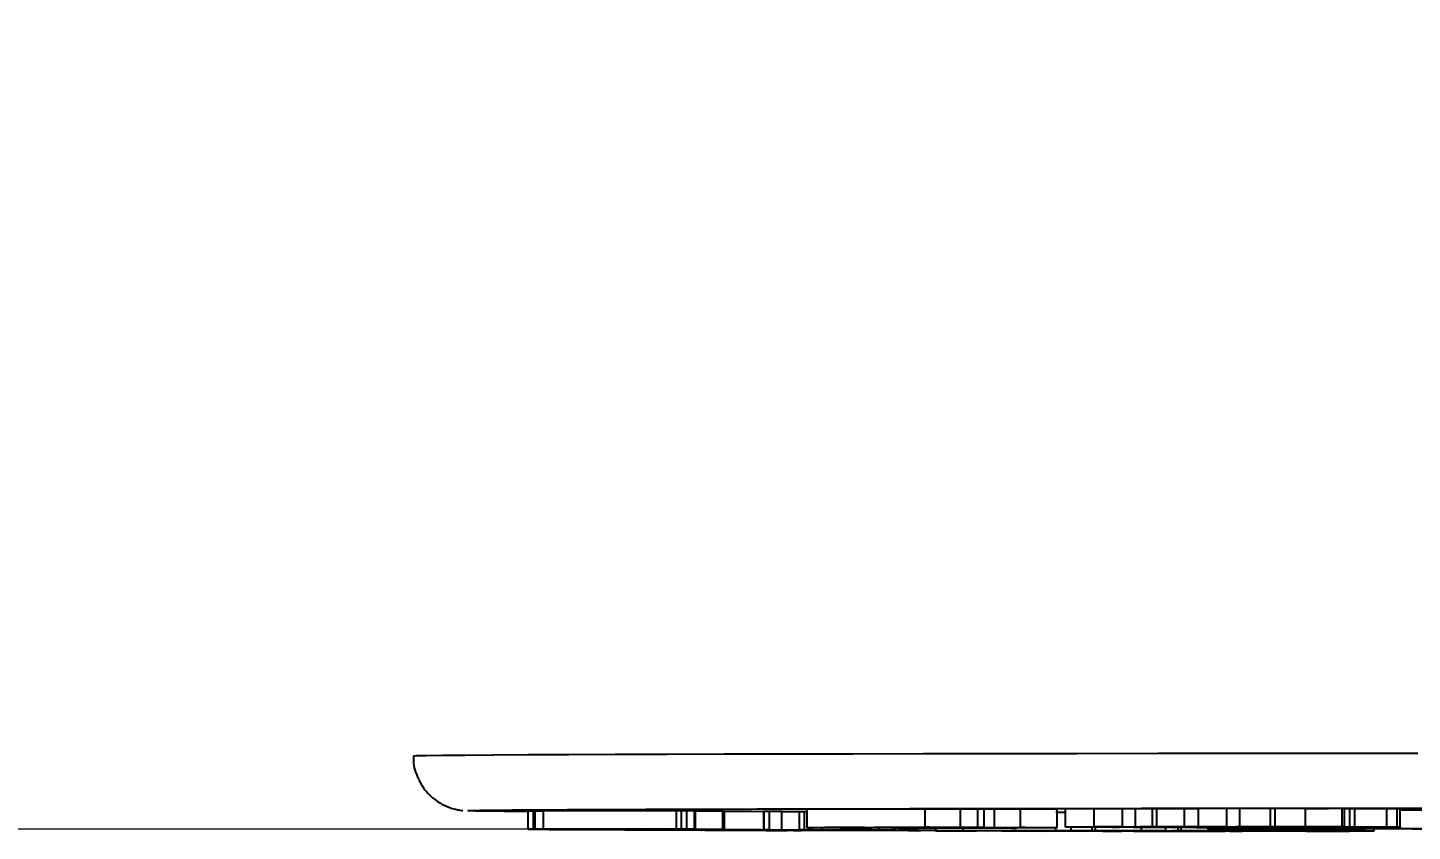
# Model space of a CAD drawing. Header units: millimetres. Extents: x 2016 to 4452, y 736 to 2459.
# Drawn here: x 2903.3 to 2979.4, y 885.6 to 929.8 of the extents above; entities that cross this region are included whole.
import ezdxf

# ---------------------------------------------------------------- set-up
doc = ezdxf.new("R2010")
doc.units = ezdxf.units.MM
doc.layers.add('AM_5', color=3, linetype='Continuous', lineweight=25)
doc.styles.add('SLDTEXTSTYLE1', font='txt.shx', dxfattribs={"width": 0.7, "bigfont": 'gbcbig.shx'})
doc.dimstyles.new('SLDDIMSTYLE12$0', dxfattribs={"dimtxt": 12, "dimasz": 10, "dimexe": 0, "dimexo": 0.0625, "dimgap": 0.875, "dimtad": 1, "dimdec": 1, "dimlfac": 1.8, "dimrnd": 1e-09, "dimzin": 12, "dimdsep": 46, "dimtxsty": 'SLDTEXTSTYLE1', "dimcen": 0.09, "dimdle": 8.16, "dimclrd": 3, "dimclre": 3, "dimadec": 0, "dimazin": 3, "dimtfac": 1, "dimtdec": 1, "dimtofl": 0, "dimtmove": 0, "dimatfit": 3, "dimfxl": 0, "dimfrac": 2, "dimtolj": 1, "dimlwd": 5, "dimlwe": 5, "dimarcsym": 0})

# ---------------------------------------------------------------- blocks, each defined once
blk = doc.blocks.new('*D86')
at = {"layer": 'AM_5', "color": 3, "lineweight": 5, "transparency": 16777216}
blk.add_line((2949.003, 930.863), (2807.956, 930.863), dxfattribs=at)
at = {"layer": 'AM_5', "color": 3, "linetype": 'Continuous', "lineweight": 5, "transparency": 16777216}
for p, q in [((2807.956, 920.863), (2807.956, 895.707)), ((2931.745, 885.707), (2807.956, 885.707))]:
    blk.add_line(p, q, dxfattribs=at)
at = {"layer": 'AM_5', "color": 3, "transparency": 16777216}
for points in [[(2806.29, 920.863), (2809.623, 920.863), (2807.956, 930.863)], [(2806.29, 895.707), (2809.623, 895.707), (2807.956, 885.707)]]:
    blk.add_solid(points, dxfattribs=at)
at = {"layer": 'Defpoints', "color": 0, "transparency": 16777216}
for p in [(2949.065, 930.863), (2807.956, 885.707), (2931.808, 885.707)]:
    blk.add_point(p, dxfattribs=at)
at = {"layer": 'AM_5', "color": 0, "transparency": 16777216, "insert": (2801.081, 908.285), "char_height": 12, "attachment_point": 5, "rotation": 90, "style": 'SLDTEXTSTYLE1'}
blk.add_mtext('\\A1;45', dxfattribs=at)

msp = doc.modelspace()

# ---------------------------------------------------------------- linework, layer by layer
at = {"color": 7, "linetype": 'Continuous', "lineweight": 25}
for p, q in [((2927.497, 886.728), (2927.552, 886.73)), ((2931.109, 886.71), (2930.802, 886.71)), ((2930.802, 885.71), (2930.802, 886.71)), ((2931.172, 886.71), (2931.109, 886.71)), ((2931.109, 885.71), (2931.109, 886.71)), ((2931.172, 886.71), (2931.172, 885.71)), ((2938.962, 886.712), (2931.661, 886.709)), ((2931.661, 885.709), (2931.661, 886.709)), ((2938.962, 885.712), (2938.962, 886.712)), ((2939.54, 886.714), (2939.234, 886.713)), ((2939.234, 885.713), (2939.234, 886.713)), ((2939.951, 886.709), (2939.54, 886.714)), ((2939.54, 885.714), (2939.54, 886.714)), ((2940.006, 886.706), (2939.951, 886.709)), ((2939.951, 885.709), (2939.951, 886.709)), ((2940.009, 885.706), (2940.009, 886.706)), ((2941.511, 885.695), (2941.511, 886.695)), ((2941.613, 885.694), (2941.613, 886.694)), ((2943.778, 886.676), (2941.613, 886.674)), ((2943.778, 885.676), (2943.778, 886.676)), ((2944.071, 886.678), (2943.793, 886.678)), ((2943.793, 885.678), (2943.793, 886.678)), ((2944.757, 886.675), (2944.071, 886.678)), ((2944.071, 886.678), (2944.071, 885.678)), ((2944.757, 885.675), (2944.757, 886.675)), ((2945.733, 886.668), (2944.757, 886.667)), ((2946.011, 886.67), (2945.733, 886.67)), ((2945.733, 885.67), (2945.733, 886.67)), ((2946.155, 886.67), (2946.011, 886.67)), ((2946.011, 885.67), (2946.011, 886.67)), ((2952.646, 886.814), (2946.155, 886.794)), ((2946.155, 885.794), (2946.155, 886.794)), ((2954.577, 886.819), (2952.646, 886.818)), ((2952.646, 885.818), (2952.646, 886.818)), ((2954.577, 885.819), (2954.577, 886.819)), ((2955.53, 886.814), (2954.577, 886.814)), ((2955.53, 885.814), (2955.53, 886.814)), ((2956.45, 886.803), (2955.877, 886.804)), ((2955.877, 885.804), (2955.877, 886.804)), ((2957.878, 886.808), (2956.45, 886.803)), ((2956.45, 885.803), (2956.45, 886.803)), ((2959.904, 886.812), (2957.878, 886.812)), ((2957.878, 885.812), (2957.878, 886.812)), ((2959.904, 885.812), (2959.904, 886.812)), ((2961.939, 886.83), (2960.359, 886.828)), ((2960.359, 885.828), (2960.359, 886.828)), ((2963.5, 886.838), (2961.939, 886.837)), ((2961.939, 885.837), (2961.939, 886.837)), ((2963.5, 885.838), (2963.5, 886.838)), ((2964.214, 886.834), (2963.5, 886.836)), ((2965.149, 886.835), (2964.214, 886.834)), ((2964.214, 885.834), (2964.214, 886.834)), ((2965.381, 886.837), (2965.149, 886.835)), ((2965.149, 885.835), (2965.149, 886.835)), ((2966.904, 886.836), (2965.381, 886.837)), ((2965.381, 885.837), (2965.381, 886.837)), ((2967.664, 886.838), (2966.904, 886.837)), ((2966.904, 885.837), (2966.904, 886.837)), ((2969.228, 886.846), (2967.664, 886.845)), ((2967.664, 885.845), (2967.664, 886.845)), ((2969.228, 885.846), (2969.228, 886.846)), ((2969.942, 886.841), (2969.228, 886.844)), ((2971.635, 886.844), (2969.942, 886.841)), ((2969.942, 885.841), (2969.942, 886.841)), ((2971.889, 886.846), (2971.635, 886.844)), ((2971.635, 885.844), (2971.635, 886.844)), ((2973.554, 886.845), (2971.889, 886.846)), ((2971.889, 885.846), (2971.889, 886.846)), ((2973.554, 885.845), (2973.554, 886.845)), ((2975.693, 886.839), (2975.58, 886.84)), ((2975.58, 885.84), (2975.58, 886.84)), ((2975.693, 885.839), (2975.693, 886.839)), ((2975.999, 886.83), (2975.693, 886.83)), ((2976.268, 886.833), (2975.999, 886.83)), ((2975.999, 885.83), (2975.999, 886.83)), ((2978.033, 886.832), (2976.268, 886.833)), ((2976.268, 885.833), (2976.268, 886.833)), ((2978.033, 885.832), (2978.033, 886.832)), ((2978.603, 885.823), (2978.603, 886.823)), ((2978.768, 885.822), (2978.768, 886.822)), ((2931.193, 885.706), (2930.802, 885.71)), ((2930.802, 885.71), (2931.109, 885.71)), ((2931.109, 885.71), (2931.172, 885.71)), ((2931.483, 885.706), (2931.5, 885.706)), ((2931.661, 885.709), (2938.962, 885.712)), ((2939.109, 885.71), (2931.808, 885.707)), ((2932.655, 885.707), (2932.655, 885.691)), ((2936.107, 885.702), (2936.107, 885.709)), ((2937.065, 885.666), (2936.119, 885.67)), ((2936.119, 885.67), (2936.396, 885.67)), ((2936.396, 885.67), (2936.585, 885.669)), ((2937.342, 885.666), (2937.065, 885.666)), ((2937.153, 885.667), (2937.342, 885.666)), ((2937.167, 885.669), (2943.778, 885.676)), ((2943.551, 885.675), (2937.309, 885.668)), ((2937.342, 885.666), (2937.342, 885.668)), ((2938.507, 885.66), (2943.599, 885.675)), ((2938.507, 885.66), (2938.507, 885.67)), ((2938.65, 885.659), (2938.507, 885.66)), ((2945.909, 885.667), (2938.65, 885.659)), ((2939.234, 885.713), (2939.54, 885.714)), ((2939.29, 885.713), (2939.234, 885.713)), ((2939.54, 885.714), (2939.951, 885.709)), ((2939.951, 885.709), (2939.933, 885.706)), ((2944.757, 885.675), (2940.309, 885.662)), ((2940.309, 885.662), (2940.357, 885.662)), ((2940.357, 885.662), (2945.766, 885.668)), ((2940.357, 885.662), (2940.357, 885.662)), ((2940.508, 885.661), (2940.508, 885.654)), ((2940.852, 885.651), (2940.545, 885.653)), ((2943.121, 885.664), (2943.121, 885.662)), ((2943.599, 885.675), (2943.551, 885.675)), ((2943.936, 885.677), (2943.793, 885.678)), ((2943.793, 885.678), (2944.071, 885.678)), ((2943.896, 885.642), (2944.139, 885.643)), ((2945.581, 885.638), (2943.896, 885.642)), ((2944.071, 885.678), (2944.757, 885.675)), ((2944.139, 885.643), (2944.431, 885.642)), ((2945.046, 885.642), (2950.709, 885.651)), ((2945.533, 885.639), (2945.824, 885.638)), ((2951.189, 885.65), (2945.566, 885.64)), ((2945.824, 885.638), (2945.581, 885.638)), ((2945.922, 885.669), (2945.733, 885.67)), ((2945.733, 885.67), (2946.011, 885.67)), ((2945.758, 885.653), (2945.758, 885.667)), ((2945.766, 885.668), (2945.766, 885.67)), ((2945.824, 885.638), (2945.824, 885.641)), ((2946.011, 885.67), (2946.956, 885.666)), ((2946.155, 885.794), (2952.898, 885.815)), ((2947.023, 885.794), (2946.155, 885.794)), ((2946.679, 885.666), (2946.49, 885.667)), ((2946.956, 885.666), (2946.679, 885.666)), ((2946.956, 885.666), (2946.956, 885.794)), ((2949.297, 885.802), (2947.797, 885.798)), ((2947.961, 885.793), (2947.961, 885.798)), ((2947.961, 885.793), (2947.964, 885.794)), ((2947.964, 885.794), (2947.964, 885.798)), ((2948.305, 885.654), (2950.133, 885.656)), ((2948.459, 885.653), (2948.305, 885.654)), ((2948.521, 885.662), (2948.521, 885.793)), ((2948.901, 885.659), (2948.901, 885.793)), ((2953.928, 885.795), (2949.297, 885.802)), ((2951.267, 885.808), (2949.849, 885.804)), ((2949.849, 885.804), (2954.48, 885.797)), ((2950.133, 885.656), (2950.133, 885.793)), ((2950.133, 885.656), (2953.212, 885.648)), ((2950.848, 885.788), (2951.993, 885.789)), ((2955.898, 885.802), (2951.267, 885.808)), ((2951.382, 885.795), (2951.382, 885.799)), ((2951.935, 885.644), (2951.732, 885.645)), ((2954.577, 885.819), (2951.819, 885.81)), ((2951.819, 885.81), (2955.476, 885.805)), ((2953.212, 885.648), (2951.935, 885.644)), ((2951.943, 885.794), (2951.943, 885.798)), ((2951.993, 885.789), (2951.993, 885.798)), ((2951.993, 885.789), (2953.928, 885.795)), ((2959.904, 885.812), (2952.335, 885.789)), ((2952.646, 885.818), (2954.577, 885.819)), ((2952.898, 885.815), (2952.646, 885.818)), ((2953.212, 885.648), (2953.212, 885.792)), ((2953.226, 885.792), (2953.226, 885.624)), ((2953.845, 885.813), (2953.845, 885.816)), ((2953.845, 885.813), (2955.53, 885.814)), ((2954.48, 885.804), (2954.48, 885.797)), ((2954.48, 885.797), (2955.898, 885.802)), ((2954.707, 885.796), (2954.707, 885.631)), ((2955.877, 885.804), (2956.45, 885.803)), ((2956.45, 885.803), (2958.145, 885.809)), ((2958.911, 885.612), (2956.854, 885.615)), ((2956.854, 885.615), (2957.035, 885.615)), ((2957.035, 885.615), (2957.334, 885.615)), ((2957.657, 885.774), (2957.426, 885.774)), ((2957.657, 885.774), (2957.657, 885.805)), ((2958.145, 885.809), (2957.878, 885.812)), ((2957.878, 885.812), (2959.904, 885.812)), ((2957.96, 885.615), (2962.234, 885.628)), ((2960.618, 885.62), (2958.645, 885.614)), ((2958.792, 885.613), (2958.792, 885.615)), ((2958.792, 885.613), (2959.092, 885.612)), ((2959.092, 885.612), (2958.911, 885.612)), ((2959.092, 885.612), (2959.092, 885.615)), ((2959.831, 885.634), (2959.831, 885.812)), ((2960.359, 885.828), (2963.454, 885.833)), ((2961.22, 885.828), (2960.359, 885.828)), ((2961.945, 885.618), (2960.618, 885.62)), ((2960.667, 885.63), (2960.667, 885.828)), ((2962.92, 885.627), (2960.797, 885.621)), ((2960.797, 885.621), (2961.868, 885.619)), ((2961.83, 885.63), (2961.83, 885.829)), ((2962.086, 885.629), (2961.83, 885.63)), ((2961.83, 885.63), (2962.009, 885.63)), ((2961.868, 885.619), (2961.868, 885.624)), ((2961.939, 885.837), (2963.5, 885.838)), ((2962.009, 885.63), (2962.009, 885.829)), ((2962.009, 885.63), (2964.538, 885.627)), ((2962.417, 885.607), (2962.417, 885.626)), ((2962.417, 885.607), (2962.566, 885.608)), ((2967.085, 885.602), (2962.417, 885.607)), ((2963.21, 885.831), (2962.509, 885.83)), ((2962.566, 885.608), (2962.566, 885.626)), ((2962.566, 885.608), (2962.841, 885.607)), ((2962.91, 885.819), (2962.91, 885.831)), ((2962.91, 885.819), (2963.251, 885.823)), ((2963.118, 885.819), (2962.91, 885.819)), ((2963.5, 885.838), (2963.354, 885.836)), ((2963.354, 885.836), (2964.214, 885.834)), ((2963.452, 885.607), (2967.004, 885.621)), ((2964.143, 885.626), (2963.544, 885.627)), ((2964.078, 885.814), (2975.999, 885.83)), ((2964.936, 885.813), (2964.078, 885.814)), ((2966.046, 885.614), (2964.184, 885.607)), ((2964.202, 885.83), (2964.192, 885.83)), ((2964.214, 885.834), (2965.149, 885.835)), ((2964.396, 885.605), (2964.396, 885.607)), ((2964.396, 885.605), (2965.586, 885.604)), ((2966.95, 885.836), (2964.438, 885.833)), ((2964.438, 885.833), (2964.849, 885.831)), ((2964.538, 885.627), (2964.538, 885.813)), ((2964.692, 885.62), (2965.136, 885.622)), ((2964.849, 885.831), (2964.849, 885.833)), ((2965.149, 885.835), (2965.381, 885.837)), ((2965.345, 885.82), (2973.117, 885.831)), ((2966.208, 885.82), (2965.345, 885.82)), ((2965.381, 885.837), (2966.95, 885.836)), ((2965.586, 885.604), (2965.586, 885.612)), ((2965.87, 885.622), (2965.87, 885.815)), ((2967.372, 885.612), (2966.046, 885.614)), ((2967.736, 885.621), (2966.197, 885.615)), ((2966.197, 885.615), (2967.522, 885.613)), ((2970.903, 885.822), (2966.228, 885.816)), ((2966.965, 885.825), (2966.274, 885.823)), ((2966.561, 885.623), (2966.561, 885.816)), ((2966.561, 885.623), (2966.711, 885.624)), ((2966.79, 885.623), (2966.561, 885.623)), ((2966.711, 885.624), (2966.711, 885.816)), ((2966.711, 885.624), (2971.196, 885.618)), ((2966.904, 885.837), (2969.182, 885.84)), ((2967.764, 885.837), (2966.904, 885.837)), ((2966.95, 885.836), (2966.95, 885.837)), ((2967.004, 885.621), (2967.068, 885.622)), ((2968.555, 885.605), (2967.085, 885.602)), ((2975.036, 885.832), (2967.5, 885.822)), ((2967.522, 885.613), (2967.522, 885.62)), ((2967.569, 885.806), (2967.569, 885.817)), ((2967.777, 885.806), (2967.569, 885.806)), ((2967.846, 885.608), (2967.572, 885.609)), ((2967.572, 885.609), (2967.672, 885.609)), ((2967.638, 885.831), (2967.638, 885.837)), ((2967.664, 885.845), (2969.228, 885.846)), ((2969.312, 885.614), (2967.846, 885.608)), ((2968.038, 885.601), (2968.038, 885.604)), ((2969.965, 885.599), (2968.038, 885.601)), ((2968.038, 885.601), (2968.156, 885.601)), ((2968.156, 885.601), (2968.156, 885.604)), ((2968.156, 885.601), (2968.541, 885.601)), ((2968.205, 885.818), (2968.205, 885.755)), ((2968.205, 885.752), (2968.205, 885.755)), ((2968.205, 885.755), (2978.094, 885.755)), ((2969.245, 885.752), (2968.205, 885.752)), ((2968.205, 885.693), (2968.205, 885.752)), ((2968.205, 885.691), (2968.205, 885.693)), ((2968.205, 885.693), (2969.245, 885.693)), ((2976.283, 885.691), (2968.205, 885.691)), ((2969.626, 885.619), (2968.345, 885.621)), ((2968.375, 885.605), (2968.375, 885.611)), ((2968.375, 885.605), (2968.555, 885.605)), ((2968.541, 885.601), (2968.541, 885.605)), ((2968.555, 885.605), (2968.555, 885.611)), ((2968.622, 885.827), (2968.622, 885.842)), ((2968.848, 885.827), (2968.622, 885.827)), ((2968.884, 885.818), (2968.884, 885.819)), ((2968.884, 885.818), (2970.536, 885.817)), ((2968.888, 885.614), (2968.888, 885.62)), ((2968.888, 885.614), (2969.038, 885.615)), ((2969.038, 885.615), (2969.038, 885.62)), ((2969.038, 885.615), (2969.312, 885.614)), ((2969.228, 885.846), (2969.046, 885.844)), ((2969.046, 885.844), (2969.942, 885.841)), ((2969.15, 885.836), (2969.054, 885.839)), ((2969.131, 885.601), (2971.912, 885.616)), ((2969.131, 885.601), (2969.131, 885.614)), ((2969.245, 885.693), (2969.245, 885.752)), ((2969.312, 885.614), (2969.312, 885.62)), ((2972.045, 885.615), (2969.42, 885.601)), ((2969.697, 885.6), (2969.697, 885.602)), ((2969.697, 885.6), (2970.082, 885.599)), ((2969.942, 885.841), (2971.635, 885.844)), ((2970.082, 885.599), (2969.965, 885.599)), ((2970.536, 885.817), (2970.027, 885.816)), ((2970.082, 885.599), (2970.082, 885.605)), ((2973.554, 885.845), (2970.222, 885.841)), ((2970.536, 885.817), (2970.536, 885.821)), ((2970.853, 885.614), (2970.573, 885.615)), ((2970.664, 885.812), (2970.664, 885.822)), ((2970.813, 885.812), (2970.664, 885.812)), ((2970.806, 885.696), (2970.806, 885.749)), ((2971.196, 885.618), (2970.853, 885.614)), ((2972.845, 885.815), (2970.903, 885.822)), ((2971.196, 885.618), (2971.196, 885.691)), ((2971.346, 885.617), (2971.346, 885.691)), ((2971.346, 885.617), (2971.463, 885.618)), ((2971.635, 885.617), (2971.346, 885.617)), ((2971.463, 885.691), (2971.463, 885.618)), ((2971.463, 885.618), (2972.86, 885.617)), ((2971.635, 885.844), (2971.889, 885.846)), ((2978.033, 885.832), (2971.722, 885.823)), ((2971.722, 885.823), (2973.703, 885.816)), ((2971.889, 885.846), (2973.554, 885.845)), ((2971.912, 885.616), (2971.957, 885.616)), ((2972.613, 885.833), (2971.964, 885.831)), ((2972.142, 885.615), (2972.045, 885.615)), ((2972.902, 885.596), (2972.142, 885.615)), ((2972.86, 885.617), (2972.86, 885.691)), ((2972.86, 885.617), (2973.584, 885.601)), ((2973.191, 885.596), (2972.902, 885.596)), ((2973.117, 885.831), (2973.371, 885.833)), ((2976.247, 885.612), (2973.191, 885.596)), ((2973.371, 885.833), (2975.036, 885.832)), ((2973.572, 885.823), (2973.572, 885.826)), ((2973.661, 885.823), (2973.572, 885.823)), ((2973.584, 885.601), (2973.584, 885.691)), ((2973.584, 885.601), (2973.681, 885.6)), ((2973.681, 885.6), (2973.681, 885.691)), ((2973.681, 885.6), (2975.958, 885.612)), ((2973.682, 885.725), (2973.682, 885.749)), ((2977.49, 885.725), (2973.682, 885.725)), ((2977.644, 885.722), (2973.682, 885.722)), ((2973.682, 885.722), (2973.682, 885.696)), ((2973.703, 885.816), (2973.703, 885.826)), ((2974.048, 885.814), (2974.048, 885.826)), ((2975.243, 885.752), (2977.143, 885.752)), ((2975.243, 885.693), (2975.243, 885.722)), ((2975.243, 885.693), (2976.283, 885.693)), ((2975.295, 885.614), (2975.295, 885.691)), ((2975.295, 885.614), (2975.412, 885.615)), ((2975.68, 885.614), (2975.295, 885.614)), ((2975.412, 885.615), (2975.412, 885.691)), ((2975.412, 885.615), (2977.339, 885.613)), ((2975.58, 885.84), (2975.693, 885.839)), ((2975.958, 885.612), (2976.002, 885.613)), ((2975.999, 885.83), (2976.268, 885.833)), ((2976.268, 885.833), (2978.033, 885.832)), ((2976.283, 885.693), (2976.283, 885.722)), ((2976.283, 885.693), (2976.283, 885.691)), ((2977.221, 885.612), (2976.836, 885.613)), ((2977.339, 885.613), (2977.221, 885.612)), ((2977.339, 885.613), (2977.339, 885.722)), ((2983.211, 885.691), (2977.644, 885.722)), ((2978.094, 885.755), (2978.094, 885.821))]:
    msp.add_line(p, q, dxfattribs=at)
at = {"color": 7, "linetype": 'Continuous', "lineweight": 25, "flags": 128}
msp.add_lwpolyline([(2979.736, 889.876), (2974.865, 889.874), (2970.099, 889.87), (2965.463, 889.866), (2960.978, 889.861), (2956.668, 889.855), (2952.554, 889.849), (2948.657, 889.842), (2944.995, 889.835), (2941.587, 889.827), (2938.451, 889.818), (2935.601, 889.809), (2933.052, 889.8), (2930.816, 889.79), (2928.906, 889.78), (2927.329, 889.77), (2926.095, 889.76), (2925.209, 889.749), (2924.675, 889.738), (2924.497, 889.728), (2924.497, 889.728)], dxfattribs=at)
at = {"color": 7, "linetype": 'Continuous', "lineweight": 25}
for points, knots in [([(2924.519, 889.725), (2924.512, 889.673), (2924.463, 889.299), (2924.679, 888.597), (2925.166, 887.749), (2925.822, 887.199), (2926.409, 886.917), (2926.821, 886.798), (2927.105, 886.75), (2927.176, 886.744), (2927.217, 886.74)], [0, 0, 0, 0, 0.030661, 0.221524, 0.412563, 0.604262, 0.714262, 0.802035, 0.882755, 1, 1, 1, 1]), ([(2930.802, 886.683), (2930.583, 886.684), (2929.629, 886.69), (2928.599, 886.701), (2927.655, 886.714), (2927.55, 886.723), (2927.497, 886.728)], [0, 0, 0, 0, 0.093549, 0.407564, 0.703776, 1, 1, 1, 1]), ([(2927.552, 886.73), (2927.599, 886.734), (2927.706, 886.742), (2928.576, 886.755), (2930.057, 886.768), (2932.232, 886.782), (2935.063, 886.795), (2938.577, 886.808), (2942.731, 886.82), (2947.474, 886.831), (2952.735, 886.842), (2958.427, 886.85), (2964.45, 886.858), (2970.673, 886.864), (2977.039, 886.869), (2983.391, 886.872), (2989.73, 886.874), (2995.997, 886.874), (3002.264, 886.874), (3008.603, 886.872), (3014.956, 886.869), (3021.321, 886.864), (3027.545, 886.858), (3033.567, 886.85), (3039.259, 886.842), (3044.521, 886.831), (3049.264, 886.82), (3053.418, 886.808), (3056.932, 886.795), (3059.763, 886.782), (3061.938, 886.768), (3063.419, 886.755), (3064.29, 886.742), (3064.397, 886.734), (3064.445, 886.73)], [0, 0, 0, 0, 0.023828, 0.053273, 0.084485, 0.115699, 0.147957, 0.180726, 0.213842, 0.247136, 0.28043, 0.313546, 0.346314, 0.378573, 0.409785, 0.440999, 0.470442, 0.499888, 0.529332, 0.558778, 0.58999, 0.621203, 0.653462, 0.68623, 0.719347, 0.752641, 0.785934, 0.819051, 0.851819, 0.884078, 0.915289, 0.946503, 0.975948, 1, 1, 1, 1]), ([(2931.661, 886.709), (2931.593, 886.709), (2931.492, 886.709), (2931.363, 886.709), (2931.28, 886.709), (2931.209, 886.709), (2931.187, 886.71), (2931.172, 886.71)], [0, 0, 0, 0, 0.282258, 0.415886, 0.550305, 0.716557, 1, 1, 1, 1]), ([(2939.291, 886.712), (2939.293, 886.712), (2939.297, 886.712), (2939.251, 886.712), (2939.16, 886.712), (2939.055, 886.712), (2938.983, 886.712), (2938.962, 886.712)], [0, 0, 0, 0, 0.132695, 0.344902, 0.557282, 0.875523, 1, 1, 1, 1]), ([(2941.511, 886.695), (2941.38, 886.696), (2941.137, 886.697), (2940.535, 886.698), (2940.136, 886.699), (2940.009, 886.699)], [0, 0, 0, 0, 0.4404149, 0.8228014, 1, 1, 1, 1]), ([(2941.593, 886.694), (2941.588, 886.694), (2941.582, 886.695), (2941.521, 886.695), (2941.511, 886.695)], [0, 0, 0, 0, 0.830719, 1, 1, 1, 1]), ([(2955.877, 886.804), (2955.842, 886.805), (2955.78, 886.806), (2955.655, 886.808), (2955.57, 886.809), (2955.53, 886.809)], [0, 0, 0, 0, 0.408182, 0.725272, 1, 1, 1, 1]), ([(2960.359, 886.633), (2960.344, 886.633), (2960.248, 886.634), (2960.022, 886.634), (2959.831, 886.634)], [0, 0, 0, 0, 0.156668, 1, 1, 1, 1]), ([(2975.58, 886.84), (2974.911, 886.839), (2974.233, 886.839), (2973.562, 886.839), (2973.554, 886.839)], [0, 0, 0, 0, 0.986687, 1, 1, 1, 1]), ([(2978.603, 886.823), (2978.492, 886.823), (2978.333, 886.823), (2978.102, 886.823), (2978.033, 886.824)], [0, 0, 0, 0, 0.700719, 1, 1, 1, 1]), ([(2978.766, 886.822), (2978.754, 886.822), (2978.727, 886.822), (2978.647, 886.822), (2978.603, 886.823)], [0, 0, 0, 0, 0.457866, 1, 1, 1, 1]), ([(2980.064, 886.755), (2979.957, 886.755), (2979.536, 886.755), (2979.096, 886.755), (2978.768, 886.755)], [0, 0, 0, 0, 0.254888, 1, 1, 1, 1]), ([(2931.172, 885.71), (2931.19, 885.709), (2931.216, 885.709), (2931.311, 885.709), (2931.406, 885.709), (2931.526, 885.709), (2931.615, 885.709), (2931.661, 885.709)], [0, 0, 0, 0, 0.35696, 0.506296, 0.628832, 0.807113, 1, 1, 1, 1]), ([(2936.383, 885.7), (2935.715, 885.699), (2934.653, 885.699), (2933.26, 885.7), (2932.325, 885.701), (2931.614, 885.703), (2931.315, 885.704), (2931.212, 885.705), (2931.193, 885.706)], [0, 0, 0, 0, 0.298114, 0.474394, 0.620068, 0.765882, 0.956507, 1, 1, 1, 1]), ([(2931.808, 885.707), (2931.757, 885.707), (2931.67, 885.707), (2931.568, 885.707), (2931.505, 885.707), (2931.496, 885.706), (2931.492, 885.706)], [0, 0, 0, 0, 0.290202, 0.50382, 0.763034, 1, 1, 1, 1]), ([(2931.5, 885.706), (2931.594, 885.705), (2931.773, 885.704), (2932.45, 885.702), (2933.466, 885.701), (2934.734, 885.701), (2935.669, 885.701), (2936.107, 885.702)], [0, 0, 0, 0, 0.179595, 0.343759, 0.495827, 0.763697, 1, 1, 1, 1]), ([(2932.686, 885.691), (2932.678, 885.691), (2932.637, 885.692), (2932.93, 885.694), (2933.614, 885.696), (2934.832, 885.698), (2935.83, 885.698), (2936.321, 885.699)], [0, 0, 0, 0, 0.036608, 0.183936, 0.408772, 0.708665, 1, 1, 1, 1]), ([(2937.984, 885.687), (2937.329, 885.686), (2936.215, 885.686), (2934.715, 885.686), (2933.727, 885.687), (2933.052, 885.688), (2932.85, 885.689), (2932.746, 885.69)], [0, 0, 0, 0, 0.3332849, 0.5666872, 0.7350111, 0.8630417, 1, 1, 1, 1]), ([(2933.046, 885.69), (2933.016, 885.69), (2932.956, 885.691), (2933.148, 885.692), (2933.606, 885.694), (2934.752, 885.695), (2935.855, 885.696), (2936.604, 885.697)], [0, 0, 0, 0, 0.098439, 0.192959, 0.327087, 0.54288, 1, 1, 1, 1]), ([(2937.7, 885.689), (2937.055, 885.688), (2936.064, 885.688), (2934.776, 885.688), (2933.995, 885.688), (2933.462, 885.689), (2933.168, 885.689), (2933.078, 885.69), (2933.046, 885.69)], [0, 0, 0, 0, 0.386905, 0.5938453, 0.741486, 0.8425466, 0.9443486, 1, 1, 1, 1]), ([(2936.107, 885.702), (2936.767, 885.702), (2937.721, 885.702), (2938.808, 885.704), (2939.391, 885.705), (2939.556, 885.706), (2939.638, 885.706)], [0, 0, 0, 0, 0.452303, 0.653993, 0.826668, 1, 1, 1, 1]), ([(2936.321, 885.699), (2936.978, 885.699), (2938.097, 885.7), (2939.577, 885.699), (2940.548, 885.698), (2941.203, 885.697), (2941.405, 885.696), (2941.511, 885.695)], [0, 0, 0, 0, 0.335879, 0.572344, 0.731569, 0.859032, 1, 1, 1, 1]), ([(2939.923, 885.705), (2939.807, 885.705), (2939.575, 885.703), (2938.742, 885.701), (2937.631, 885.7), (2936.78, 885.7), (2936.383, 885.7)], [0, 0, 0, 0, 0.221306, 0.442951, 0.740483, 1, 1, 1, 1]), ([(2936.585, 885.669), (2936.626, 885.669), (2936.685, 885.669), (2936.811, 885.669), (2936.926, 885.669), (2937.049, 885.669), (2937.127, 885.669), (2937.167, 885.669)], [0, 0, 0, 0, 0.3461, 0.493467, 0.642693, 0.820568, 1, 1, 1, 1]), ([(2936.604, 885.697), (2937.253, 885.697), (2938.248, 885.698), (2939.538, 885.698), (2940.302, 885.697), (2940.809, 885.697), (2941.06, 885.696), (2941.137, 885.695), (2941.16, 885.695)], [0, 0, 0, 0, 0.397346, 0.609831, 0.759517, 0.858592, 0.95839, 1, 1, 1, 1]), ([(2937.309, 885.668), (2937.263, 885.668), (2937.184, 885.668), (2937.107, 885.668), (2937.074, 885.668), (2937.087, 885.667), (2937.131, 885.667), (2937.153, 885.667)], [0, 0, 0, 0, 0.227355, 0.388209, 0.549679, 0.776891, 1, 1, 1, 1]), ([(2941.16, 885.695), (2941.196, 885.695), (2941.264, 885.694), (2941.161, 885.693), (2940.863, 885.692), (2939.896, 885.69), (2938.742, 885.689), (2937.829, 885.689), (2937.7, 885.689)], [0, 0, 0, 0, 0.099013, 0.188639, 0.277978, 0.435263, 0.920804, 1, 1, 1, 1]), ([(2941.511, 885.695), (2941.567, 885.695), (2941.679, 885.694), (2941.4, 885.692), (2940.639, 885.69), (2939.461, 885.688), (2938.441, 885.687), (2937.984, 885.687)], [0, 0, 0, 0, 0.14267, 0.2869, 0.459199, 0.757548, 1, 1, 1, 1]), ([(2938.962, 885.712), (2939.035, 885.712), (2939.139, 885.712), (2939.245, 885.712), (2939.297, 885.712), (2939.31, 885.712), (2939.297, 885.713), (2939.29, 885.713)], [0, 0, 0, 0, 0.3039299, 0.4394116, 0.5752405, 0.7665382, 1, 1, 1, 1]), ([(2939.644, 885.708), (2939.626, 885.709), (2939.589, 885.709), (2939.494, 885.71), (2939.375, 885.71), (2939.28, 885.71), (2939.189, 885.71), (2939.132, 885.71), (2939.109, 885.71)], [0, 0, 0, 0, 0.2921955, 0.5874478, 0.7122589, 0.8180509, 0.9240716, 1, 1, 1, 1]), ([(2939.663, 885.707), (2939.673, 885.708), (2939.692, 885.708), (2939.66, 885.708), (2939.644, 885.708)], [0, 0, 0, 0, 0.508302, 1, 1, 1, 1]), ([(2940.54, 885.654), (2940.534, 885.654), (2940.51, 885.655), (2940.916, 885.657), (2941.789, 885.66), (2942.668, 885.661), (2943.121, 885.662)], [0, 0, 0, 0, 0.075612, 0.323708, 0.651392, 1, 1, 1, 1]), ([(2946.296, 885.651), (2945.713, 885.651), (2944.721, 885.649), (2943.237, 885.649), (2942.165, 885.649), (2941.356, 885.65), (2941.023, 885.651), (2940.852, 885.651)], [0, 0, 0, 0, 0.333528, 0.567546, 0.735799, 0.864912, 1, 1, 1, 1]), ([(2941.114, 885.652), (2941.038, 885.652), (2940.891, 885.652), (2940.914, 885.654), (2941.186, 885.655), (2942.057, 885.658), (2943.014, 885.659), (2943.659, 885.66)], [0, 0, 0, 0, 0.098651, 0.191047, 0.328598, 0.547094, 1, 1, 1, 1]), ([(2945.758, 885.653), (2945.189, 885.652), (2944.314, 885.651), (2943.108, 885.65), (2942.312, 885.65), (2941.715, 885.65), (2941.329, 885.651), (2941.17, 885.651), (2941.114, 885.652)], [0, 0, 0, 0, 0.386956, 0.593793, 0.740338, 0.842099, 0.944778, 1, 1, 1, 1]), ([(2943.121, 885.662), (2943.707, 885.662), (2944.707, 885.664), (2946.177, 885.664), (2947.223, 885.664), (2948.012, 885.663), (2948.346, 885.662), (2948.521, 885.662)], [0, 0, 0, 0, 0.336368, 0.574645, 0.731944, 0.859761, 1, 1, 1, 1]), ([(2943.659, 885.66), (2944.232, 885.661), (2945.108, 885.662), (2946.338, 885.663), (2947.126, 885.663), (2947.707, 885.662), (2948.041, 885.662), (2948.176, 885.661), (2948.215, 885.661)], [0, 0, 0, 0, 0.397528, 0.607391, 0.759995, 0.859904, 0.960457, 1, 1, 1, 1]), ([(2943.778, 885.676), (2943.828, 885.676), (2943.909, 885.676), (2943.992, 885.676), (2944.025, 885.677), (2944.016, 885.677), (2943.969, 885.677), (2943.936, 885.677)], [0, 0, 0, 0, 0.239307, 0.388341, 0.538232, 0.677649, 1, 1, 1, 1]), ([(2944.431, 885.642), (2944.489, 885.642), (2944.571, 885.642), (2944.722, 885.641), (2944.846, 885.641), (2944.957, 885.642), (2945.021, 885.642), (2945.046, 885.642)], [0, 0, 0, 0, 0.362826, 0.512382, 0.662913, 0.871019, 1, 1, 1, 1]), ([(2945.566, 885.64), (2945.519, 885.64), (2945.444, 885.64), (2945.4, 885.64), (2945.405, 885.639), (2945.453, 885.639), (2945.509, 885.639), (2945.533, 885.639)], [0, 0, 0, 0, 0.266956, 0.429529, 0.591357, 0.826533, 1, 1, 1, 1]), ([(2948.215, 885.661), (2948.295, 885.661), (2948.449, 885.66), (2948.483, 885.659), (2948.338, 885.658), (2947.624, 885.656), (2946.656, 885.654), (2945.856, 885.653), (2945.758, 885.653)], [0, 0, 0, 0, 0.099186, 0.189605, 0.279846, 0.434014, 0.930829, 1, 1, 1, 1]), ([(2945.766, 885.668), (2945.816, 885.668), (2945.897, 885.668), (2945.98, 885.668), (2946.013, 885.668), (2946.004, 885.669), (2945.956, 885.669), (2945.922, 885.669)], [0, 0, 0, 0, 0.239079, 0.388006, 0.537788, 0.677074, 1, 1, 1, 1]), ([(2946.49, 885.667), (2946.456, 885.667), (2946.397, 885.667), (2946.268, 885.667), (2946.149, 885.667), (2946.025, 885.667), (2945.949, 885.667), (2945.909, 885.667)], [0, 0, 0, 0, 0.282446, 0.488833, 0.649378, 0.810868, 1, 1, 1, 1]), ([(2948.863, 885.658), (2948.762, 885.658), (2948.487, 885.656), (2947.558, 885.653), (2946.688, 885.652), (2946.296, 885.651)], [0, 0, 0, 0, 0.242788, 0.658331, 1, 1, 1, 1]), ([(2947.797, 885.798), (2947.705, 885.797), (2947.523, 885.797), (2947.249, 885.796), (2947.106, 885.795), (2947.023, 885.794)], [0, 0, 0, 0, 0.297154, 0.594531, 1, 1, 1, 1]), ([(2951.21, 885.793), (2950.914, 885.793), (2950.322, 885.793), (2949.228, 885.793), (2948.442, 885.793), (2947.961, 885.793)], [0, 0, 0, 0, 0.280043, 0.559301, 1, 1, 1, 1]), ([(2947.964, 885.794), (2948.274, 885.794), (2948.894, 885.795), (2949.751, 885.795), (2950.433, 885.796), (2950.95, 885.796), (2951.233, 885.796), (2951.365, 885.795), (2951.382, 885.795)], [0, 0, 0, 0, 0.277873, 0.555831, 0.757162, 0.870741, 0.982618, 1, 1, 1, 1]), ([(2950.823, 885.653), (2950.684, 885.653), (2950.477, 885.654), (2950.121, 885.654), (2949.628, 885.654), (2949.08, 885.654), (2948.631, 885.654), (2948.459, 885.653)], [0, 0, 0, 0, 0.240793, 0.359777, 0.461711, 0.794413, 1, 1, 1, 1]), ([(2948.521, 885.662), (2948.667, 885.661), (2948.888, 885.66), (2948.866, 885.659), (2948.858, 885.659)], [0, 0, 0, 0, 0.659487, 1, 1, 1, 1]), ([(2950.709, 885.651), (2950.748, 885.651), (2950.85, 885.652), (2950.959, 885.652), (2951.025, 885.652), (2951.04, 885.652), (2951.043, 885.652), (2951.024, 885.652), (2950.949, 885.652), (2950.873, 885.653), (2950.823, 885.653)], [0, 0, 0, 0, 0.166709, 0.438609, 0.487323, 0.517206, 0.541802, 0.578816, 0.723084, 1, 1, 1, 1]), ([(2957.426, 885.774), (2957.17, 885.775), (2956.55, 885.778), (2954.291, 885.783), (2952.171, 885.786), (2950.848, 885.788)], [0, 0, 0, 0, 0.209452, 0.506883, 1, 1, 1, 1]), ([(2952.021, 885.65), (2951.992, 885.65), (2951.906, 885.65), (2951.788, 885.65), (2951.687, 885.65), (2951.632, 885.651), (2951.602, 885.651), (2951.526, 885.65), (2951.386, 885.65), (2951.264, 885.65), (2951.189, 885.65)], [0, 0, 0, 0, 0.124093, 0.372351, 0.496838, 0.517541, 0.538485, 0.574939, 0.740211, 1, 1, 1, 1]), ([(2952.019, 885.793), (2952.001, 885.793), (2951.965, 885.793), (2951.84, 885.792), (2951.661, 885.793), (2951.435, 885.793), (2951.285, 885.793), (2951.21, 885.793)], [0, 0, 0, 0, 0.0876057, 0.1756397, 0.4450626, 0.7212942, 1, 1, 1, 1]), ([(2951.382, 885.795), (2951.532, 885.795), (2951.786, 885.795), (2951.947, 885.794), (2952.019, 885.793), (2952.056, 885.793), (2952.03, 885.793), (2952.019, 885.793)], [0, 0, 0, 0, 0.407699, 0.690083, 0.843754, 0.934161, 1, 1, 1, 1]), ([(2951.732, 885.645), (2951.916, 885.645), (2952.175, 885.646), (2952.344, 885.647), (2952.393, 885.648)], [0, 0, 0, 0, 0.710757, 1, 1, 1, 1]), ([(2952.401, 885.648), (2952.404, 885.648), (2952.418, 885.648), (2952.296, 885.649), (2952.13, 885.649), (2952.021, 885.65)], [0, 0, 0, 0, 0.096311, 0.412079, 1, 1, 1, 1]), ([(2952.335, 885.789), (2952.886, 885.788), (2953.905, 885.787), (2955.273, 885.784), (2956.693, 885.781), (2957.382, 885.777), (2957.618, 885.775), (2957.657, 885.774)], [0, 0, 0, 0, 0.221372, 0.409276, 0.596404, 0.933221, 1, 1, 1, 1]), ([(2954.025, 885.619), (2953.832, 885.62), (2953.454, 885.621), (2953.194, 885.623), (2953.23, 885.625), (2953.735, 885.628), (2954.378, 885.63), (2954.707, 885.631)], [0, 0, 0, 0, 0.136914, 0.269244, 0.466964, 0.727179, 1, 1, 1, 1]), ([(2954.223, 885.62), (2954.105, 885.62), (2953.874, 885.621), (2953.724, 885.622), (2953.773, 885.624), (2954.287, 885.626), (2954.995, 885.628), (2955.466, 885.63)], [0, 0, 0, 0, 0.0990027, 0.1927602, 0.3351777, 0.5578285, 1, 1, 1, 1]), ([(2955.476, 885.805), (2955.283, 885.806), (2954.979, 885.808), (2954.458, 885.811), (2954.05, 885.813), (2953.845, 885.813)], [0, 0, 0, 0, 0.46227, 0.729265, 1, 1, 1, 1]), ([(2959.184, 885.623), (2958.728, 885.622), (2957.96, 885.62), (2956.631, 885.619), (2955.578, 885.618), (2954.693, 885.619), (2954.251, 885.619), (2954.025, 885.619)], [0, 0, 0, 0, 0.335274, 0.565807, 0.736276, 0.864906, 1, 1, 1, 1]), ([(2958.425, 885.624), (2957.986, 885.623), (2957.314, 885.622), (2956.299, 885.62), (2955.559, 885.619), (2954.974, 885.619), (2954.536, 885.62), (2954.319, 885.62), (2954.223, 885.62)], [0, 0, 0, 0, 0.388784, 0.594507, 0.742724, 0.84452, 0.93111, 1, 1, 1, 1]), ([(2954.707, 885.631), (2955.165, 885.632), (2955.942, 885.634), (2957.26, 885.635), (2958.287, 885.636), (2959.15, 885.635), (2959.597, 885.635), (2959.831, 885.634)], [0, 0, 0, 0, 0.337884, 0.573603, 0.730566, 0.85906, 1, 1, 1, 1]), ([(2955.53, 885.814), (2955.474, 885.813), (2955.385, 885.812), (2955.437, 885.811), (2955.487, 885.81), (2955.512, 885.81)], [0, 0, 0, 0, 0.451045, 0.724772, 1, 1, 1, 1]), ([(2955.466, 885.63), (2955.909, 885.631), (2956.579, 885.632), (2957.63, 885.634), (2958.358, 885.634), (2958.954, 885.635), (2959.35, 885.634), (2959.541, 885.634), (2959.6, 885.634)], [0, 0, 0, 0, 0.39949, 0.604579, 0.758371, 0.856867, 0.955984, 1, 1, 1, 1]), ([(2955.512, 885.81), (2955.571, 885.809), (2955.675, 885.808), (2955.798, 885.806), (2955.851, 885.805), (2955.877, 885.804)], [0, 0, 0, 0, 0.39149, 0.695584, 1, 1, 1, 1]), ([(2957.334, 885.615), (2957.405, 885.615), (2957.504, 885.615), (2957.653, 885.615), (2957.762, 885.615), (2957.872, 885.615), (2957.929, 885.615), (2957.96, 885.615)], [0, 0, 0, 0, 0.3451215, 0.47825, 0.6125433, 0.7923859, 1, 1, 1, 1]), ([(2959.6, 885.634), (2959.721, 885.634), (2959.953, 885.633), (2960.129, 885.632), (2960.155, 885.631), (2959.807, 885.628), (2959.118, 885.626), (2958.517, 885.625), (2958.425, 885.624)], [0, 0, 0, 0, 0.099608, 0.189208, 0.278687, 0.431625, 0.91232, 1, 1, 1, 1]), ([(2958.645, 885.614), (2958.617, 885.614), (2958.569, 885.614), (2958.551, 885.613), (2958.591, 885.613), (2958.672, 885.613), (2958.756, 885.613), (2958.792, 885.613)], [0, 0, 0, 0, 0.2392653, 0.3980718, 0.5583573, 0.8110269, 1, 1, 1, 1]), ([(2960.61, 885.629), (2960.451, 885.628), (2960.156, 885.626), (2959.489, 885.624), (2959.184, 885.623)], [0, 0, 0, 0, 0.541529, 1, 1, 1, 1]), ([(2959.831, 885.634), (2960.03, 885.634), (2960.43, 885.633), (2960.683, 885.632), (2960.642, 885.631), (2960.627, 885.63)], [0, 0, 0, 0, 0.3813, 0.766294, 1, 1, 1, 1]), ([(2962.509, 885.83), (2962.37, 885.83), (2962.093, 885.83), (2961.653, 885.829), (2961.378, 885.828), (2961.22, 885.828)], [0, 0, 0, 0, 0.297582, 0.595326, 1, 1, 1, 1]), ([(2961.868, 885.619), (2962.128, 885.619), (2962.569, 885.618), (2963.236, 885.618), (2963.784, 885.618), (2964.279, 885.619), (2964.545, 885.62), (2964.692, 885.62)], [0, 0, 0, 0, 0.269335, 0.456647, 0.599702, 0.778351, 1, 1, 1, 1]), ([(2963.454, 885.833), (2963.273, 885.833), (2962.937, 885.834), (2962.43, 885.836), (2962.102, 885.837), (2961.939, 885.837)], [0, 0, 0, 0, 0.369183, 0.684555, 1, 1, 1, 1]), ([(2965.453, 885.619), (2965.237, 885.619), (2964.876, 885.618), (2964.137, 885.617), (2963.413, 885.617), (2962.645, 885.617), (2962.181, 885.618), (2961.945, 885.618)], [0, 0, 0, 0, 0.253557, 0.424716, 0.595645, 0.794239, 1, 1, 1, 1]), ([(2962.234, 885.628), (2962.265, 885.628), (2962.315, 885.628), (2962.338, 885.629), (2962.316, 885.629), (2962.233, 885.629), (2962.142, 885.629), (2962.086, 885.629)], [0, 0, 0, 0, 0.242147, 0.388856, 0.536837, 0.710317, 1, 1, 1, 1]), ([(2962.841, 885.607), (2962.918, 885.607), (2963.028, 885.607), (2963.188, 885.607), (2963.298, 885.607), (2963.388, 885.607), (2963.431, 885.607), (2963.452, 885.607)], [0, 0, 0, 0, 0.350066, 0.499422, 0.650662, 0.830252, 1, 1, 1, 1]), ([(2963.544, 885.627), (2963.474, 885.627), (2963.367, 885.628), (2963.197, 885.628), (2963.074, 885.627), (2962.983, 885.627), (2962.94, 885.627), (2962.92, 885.627)], [0, 0, 0, 0, 0.336259, 0.518412, 0.701425, 0.865829, 1, 1, 1, 1]), ([(2964.091, 885.826), (2963.997, 885.825), (2963.806, 885.822), (2963.349, 885.82), (2963.118, 885.819)], [0, 0, 0, 0, 0.493905, 1, 1, 1, 1]), ([(2963.336, 885.827), (2963.338, 885.827), (2963.372, 885.828), (2963.289, 885.83), (2963.21, 885.831)], [0, 0, 0, 0, 0.05128, 1, 1, 1, 1]), ([(2964.184, 885.607), (2964.161, 885.607), (2964.121, 885.606), (2964.124, 885.606), (2964.166, 885.606), (2964.257, 885.606), (2964.344, 885.605), (2964.396, 885.605)], [0, 0, 0, 0, 0.233621, 0.399553, 0.564983, 0.740199, 1, 1, 1, 1]), ([(2965.172, 885.623), (2965.178, 885.623), (2965.207, 885.624), (2965.07, 885.624), (2964.711, 885.626), (2964.346, 885.626), (2964.143, 885.626)], [0, 0, 0, 0, 0.067979, 0.316164, 0.620975, 1, 1, 1, 1]), ([(2966.274, 885.823), (2966.108, 885.823), (2965.777, 885.825), (2965.078, 885.827), (2964.551, 885.829), (2964.202, 885.83)], [0, 0, 0, 0, 0.25307, 0.506097, 1, 1, 1, 1]), ([(2964.538, 885.627), (2964.859, 885.626), (2965.383, 885.625), (2965.813, 885.623), (2965.914, 885.622), (2965.758, 885.62), (2965.539, 885.62), (2965.453, 885.619)], [0, 0, 0, 0, 0.303232, 0.495993, 0.689194, 0.877678, 1, 1, 1, 1]), ([(2964.849, 885.831), (2965.158, 885.832), (2965.787, 885.832), (2966.582, 885.832), (2967.141, 885.832), (2967.453, 885.832), (2967.578, 885.831), (2967.638, 885.831)], [0, 0, 0, 0, 0.325958, 0.662347, 0.799326, 0.902609, 1, 1, 1, 1]), ([(2966.228, 885.816), (2966.09, 885.815), (2965.813, 885.815), (2965.37, 885.814), (2965.095, 885.814), (2964.936, 885.813)], [0, 0, 0, 0, 0.297206, 0.594593, 1, 1, 1, 1]), ([(2967.063, 885.83), (2966.839, 885.83), (2966.41, 885.83), (2965.703, 885.831), (2965.235, 885.831), (2964.998, 885.831)], [0, 0, 0, 0, 0.350612, 0.672174, 1, 1, 1, 1]), ([(2964.998, 885.831), (2965.179, 885.83), (2965.541, 885.829), (2966.192, 885.827), (2966.673, 885.826), (2966.965, 885.825)], [0, 0, 0, 0, 0.282431, 0.564866, 1, 1, 1, 1]), ([(2965.586, 885.604), (2965.87, 885.604), (2966.354, 885.603), (2967.154, 885.603), (2967.814, 885.604), (2968.195, 885.605), (2968.375, 885.605)], [0, 0, 0, 0, 0.296463, 0.506276, 0.766316, 1, 1, 1, 1]), ([(2967.5, 885.822), (2967.361, 885.822), (2967.084, 885.821), (2966.642, 885.821), (2966.367, 885.82), (2966.208, 885.82)], [0, 0, 0, 0, 0.297214, 0.594601, 1, 1, 1, 1]), ([(2967.071, 885.622), (2967.071, 885.622), (2967.074, 885.622), (2967.043, 885.622), (2966.949, 885.623), (2966.851, 885.623), (2966.79, 885.623)], [0, 0, 0, 0, 0.034336, 0.266425, 0.542953, 1, 1, 1, 1]), ([(2967.751, 885.829), (2967.732, 885.829), (2967.692, 885.829), (2967.597, 885.829), (2967.449, 885.829), (2967.261, 885.829), (2967.13, 885.829), (2967.063, 885.83)], [0, 0, 0, 0, 0.082107, 0.164925, 0.356677, 0.675002, 1, 1, 1, 1]), ([(2967.672, 885.609), (2967.773, 885.61), (2967.913, 885.61), (2967.894, 885.611), (2967.774, 885.612), (2967.58, 885.612), (2967.433, 885.612), (2967.372, 885.612)], [0, 0, 0, 0, 0.4002553, 0.5540467, 0.7092134, 0.880119, 1, 1, 1, 1]), ([(2967.522, 885.613), (2967.655, 885.613), (2967.863, 885.613), (2968.178, 885.613), (2968.436, 885.613), (2968.692, 885.613), (2968.817, 885.614), (2968.888, 885.614)], [0, 0, 0, 0, 0.265228, 0.413113, 0.562281, 0.751044, 1, 1, 1, 1]), ([(2967.569, 885.806), (2967.814, 885.807), (2968.285, 885.81), (2968.742, 885.814), (2968.836, 885.817), (2968.884, 885.818)], [0, 0, 0, 0, 0.35008, 0.672322, 1, 1, 1, 1]), ([(2967.638, 885.831), (2967.706, 885.831), (2967.814, 885.83), (2967.821, 885.83), (2967.799, 885.829), (2967.795, 885.829), (2967.763, 885.829), (2967.751, 885.829)], [0, 0, 0, 0, 0.414992, 0.667292, 0.851809, 0.943552, 1, 1, 1, 1]), ([(2969.182, 885.84), (2969, 885.841), (2968.662, 885.842), (2968.15, 885.844), (2967.826, 885.845), (2967.664, 885.845)], [0, 0, 0, 0, 0.369297, 0.684635, 1, 1, 1, 1]), ([(2968.345, 885.621), (2968.281, 885.621), (2968.175, 885.621), (2968.02, 885.621), (2967.904, 885.621), (2967.806, 885.621), (2967.762, 885.621), (2967.736, 885.621)], [0, 0, 0, 0, 0.2946797, 0.4891513, 0.6427246, 0.79668, 1, 1, 1, 1]), ([(2969.054, 885.839), (2968.915, 885.839), (2968.638, 885.839), (2968.196, 885.838), (2967.922, 885.837), (2967.764, 885.837)], [0, 0, 0, 0, 0.297538, 0.595282, 1, 1, 1, 1]), ([(2970.027, 885.816), (2969.805, 885.815), (2969.39, 885.813), (2968.656, 885.809), (2968.071, 885.807), (2967.777, 885.806)], [0, 0, 0, 0, 0.365437, 0.681548, 1, 1, 1, 1]), ([(2968.541, 885.601), (2968.631, 885.601), (2968.756, 885.601), (2968.923, 885.601), (2969.028, 885.601), (2969.093, 885.601), (2969.123, 885.601), (2969.131, 885.601)], [0, 0, 0, 0, 0.388994, 0.538184, 0.687796, 0.914813, 1, 1, 1, 1]), ([(2968.622, 885.827), (2968.779, 885.828), (2969.078, 885.831), (2969.135, 885.834), (2969.162, 885.835)], [0, 0, 0, 0, 0.523773, 1, 1, 1, 1]), ([(2970.004, 885.838), (2969.963, 885.836), (2969.891, 885.834), (2969.482, 885.83), (2969.061, 885.828), (2968.848, 885.827)], [0, 0, 0, 0, 0.386257, 0.690164, 1, 1, 1, 1]), ([(2970.806, 885.749), (2970.796, 885.75), (2970.781, 885.75), (2970.583, 885.751), (2970.321, 885.752), (2969.868, 885.752), (2969.5, 885.752), (2969.245, 885.752)], [0, 0, 0, 0, 0.250411, 0.398556, 0.54744, 0.686236, 1, 1, 1, 1]), ([(2969.245, 885.693), (2969.543, 885.693), (2969.96, 885.693), (2970.432, 885.694), (2970.675, 885.695), (2970.794, 885.696), (2970.802, 885.696), (2970.806, 885.696)], [0, 0, 0, 0, 0.364031, 0.510061, 0.655864, 0.843841, 1, 1, 1, 1]), ([(2969.42, 885.601), (2969.396, 885.601), (2969.367, 885.601), (2969.386, 885.601), (2969.389, 885.601)], [0, 0, 0, 0, 0.839131, 1, 1, 1, 1]), ([(2969.404, 885.6), (2969.421, 885.6), (2969.465, 885.6), (2969.571, 885.6), (2969.659, 885.6), (2969.697, 885.6)], [0, 0, 0, 0, 0.2705737, 0.6892242, 1, 1, 1, 1]), ([(2970.573, 885.615), (2970.566, 885.615), (2970.552, 885.616), (2970.329, 885.618), (2969.953, 885.619), (2969.708, 885.619), (2969.626, 885.619)], [0, 0, 0, 0, 0.333446, 0.670522, 0.890051, 1, 1, 1, 1]), ([(2971.964, 885.831), (2971.793, 885.831), (2971.452, 885.833), (2970.805, 885.835), (2970.315, 885.837), (2970.004, 885.838)], [0, 0, 0, 0, 0.266774, 0.533551, 1, 1, 1, 1]), ([(2970.222, 885.841), (2970.847, 885.84), (2972.099, 885.839), (2973.968, 885.839), (2975.101, 885.839), (2975.58, 885.84)], [0, 0, 0, 0, 0.365081, 0.731832, 1, 1, 1, 1]), ([(2975.113, 885.837), (2974.447, 885.837), (2973.303, 885.837), (2971.737, 885.838), (2970.894, 885.839), (2970.466, 885.84)], [0, 0, 0, 0, 0.407022, 0.699492, 1, 1, 1, 1]), ([(2970.466, 885.84), (2970.645, 885.839), (2971.004, 885.838), (2971.709, 885.836), (2972.256, 885.834), (2972.613, 885.833)], [0, 0, 0, 0, 0.257454, 0.514908, 1, 1, 1, 1]), ([(2970.664, 885.812), (2970.968, 885.813), (2971.515, 885.813), (2972.141, 885.814), (2972.51, 885.814), (2972.684, 885.814), (2972.799, 885.815), (2972.875, 885.815), (2972.906, 885.815), (2972.912, 885.815), (2972.88, 885.815), (2972.852, 885.815), (2972.845, 885.815)], [0, 0, 0, 0, 0.35041, 0.630866, 0.725925, 0.790521, 0.841305, 0.86957, 0.898179, 0.941209, 0.984756, 1, 1, 1, 1]), ([(2973.387, 885.811), (2973.18, 885.812), (2972.76, 885.812), (2971.853, 885.812), (2971.216, 885.812), (2970.813, 885.812)], [0, 0, 0, 0, 0.263652, 0.534652, 1, 1, 1, 1]), ([(2971.952, 885.616), (2971.952, 885.617), (2971.95, 885.617), (2971.91, 885.617), (2971.807, 885.617), (2971.706, 885.617), (2971.635, 885.617)], [0, 0, 0, 0, 0.094648, 0.307424, 0.510271, 1, 1, 1, 1]), ([(2973.703, 885.816), (2973.817, 885.816), (2973.998, 885.815), (2974.077, 885.814), (2973.909, 885.813), (2973.607, 885.812), (2973.387, 885.811)], [0, 0, 0, 0, 0.268227, 0.423788, 0.580622, 1, 1, 1, 1]), ([(2973.572, 885.823), (2974.233, 885.824), (2975.231, 885.824), (2976.563, 885.824), (2977.46, 885.824), (2978.132, 885.824), (2978.465, 885.823), (2978.584, 885.823), (2978.603, 885.823)], [0, 0, 0, 0, 0.381103, 0.574669, 0.765651, 0.888057, 0.981539, 1, 1, 1, 1]), ([(2978.128, 885.821), (2977.495, 885.821), (2976.458, 885.822), (2974.949, 885.823), (2974.092, 885.823), (2973.661, 885.823)], [0, 0, 0, 0, 0.437716, 0.717507, 1, 1, 1, 1]), ([(2973.682, 885.749), (2973.692, 885.75), (2973.71, 885.75), (2973.904, 885.751), (2974.229, 885.752), (2974.69, 885.752), (2975.056, 885.752), (2975.243, 885.752)], [0, 0, 0, 0, 0.212555, 0.375218, 0.538546, 0.763737, 1, 1, 1, 1]), ([(2973.682, 885.696), (2973.693, 885.696), (2973.712, 885.695), (2973.918, 885.694), (2974.265, 885.694), (2974.73, 885.693), (2975.087, 885.693), (2975.243, 885.693)], [0, 0, 0, 0, 0.21541, 0.378382, 0.541893, 0.800389, 1, 1, 1, 1]), ([(2975.693, 885.839), (2975.535, 885.839), (2975.269, 885.838), (2975.098, 885.837), (2975.108, 885.837), (2975.113, 885.837)], [0, 0, 0, 0, 0.431037, 0.72606, 1, 1, 1, 1]), ([(2975.998, 885.613), (2975.997, 885.613), (2975.995, 885.613), (2975.955, 885.613), (2975.853, 885.614), (2975.752, 885.614), (2975.68, 885.614)], [0, 0, 0, 0, 0.094648, 0.307424, 0.510271, 1, 1, 1, 1]), ([(2976.836, 885.613), (2976.77, 885.613), (2976.659, 885.613), (2976.505, 885.613), (2976.394, 885.613), (2976.304, 885.612), (2976.268, 885.612), (2976.247, 885.612)], [0, 0, 0, 0, 0.292493, 0.488495, 0.642099, 0.795375, 1, 1, 1, 1]), ([(2977.143, 885.752), (2977.813, 885.752), (2979.158, 885.752), (2980.966, 885.751), (2982.286, 885.748), (2983.21, 885.745), (2983.517, 885.742), (2983.54, 885.739), (2983.545, 885.739)], [0, 0, 0, 0, 0.196061, 0.394111, 0.547436, 0.700125, 0.928087, 1, 1, 1, 1]), ([(2983.545, 885.739), (2983.515, 885.737), (2983.454, 885.735), (2982.771, 885.73), (2981.423, 885.727), (2979.739, 885.726), (2978.391, 885.725), (2977.613, 885.725), (2977.49, 885.725)], [0, 0, 0, 0, 0.200351, 0.402646, 0.59747, 0.766762, 0.96323, 1, 1, 1, 1]), ([(2978.094, 885.755), (2978.762, 885.755), (2979.997, 885.755), (2981.764, 885.754), (2983.427, 885.753), (2984.947, 885.75), (2986.092, 885.746), (2986.4, 885.742), (2986.418, 885.74), (2986.422, 885.74)], [0, 0, 0, 0, 0.160365, 0.296332, 0.431737, 0.589347, 0.747826, 0.949128, 1, 1, 1, 1]), ([(2978.703, 885.821), (2978.67, 885.821), (2978.579, 885.821), (2978.434, 885.821), (2978.277, 885.821), (2978.178, 885.821), (2978.128, 885.821)], [0, 0, 0, 0, 0.1702702, 0.4642597, 0.7315085, 1, 1, 1, 1]), ([(2978.603, 885.823), (2978.654, 885.822), (2978.76, 885.822), (2978.798, 885.821), (2978.769, 885.821), (2978.726, 885.821), (2978.703, 885.821)], [0, 0, 0, 0, 0.391814, 0.807915, 0.901195, 1, 1, 1, 1])]:
    msp.add_open_spline(points, degree=3, knots=knots, dxfattribs=at)

# ---------------------------------------------------------------- dimensions: what is measured, and where the dimension line sits
at = {"layer": 'AM_5'}
dim = msp.add_linear_dim(base=(2807.956, 885.707), p1=(2949.065, 930.863), p2=(2931.808, 885.707), angle=90, text='45', dimstyle='SLDDIMSTYLE12$0', override={"dimlfac": 1, "dimpost": ''}, dxfattribs=at)
dim.commit()
dim.dimension.update_dxf_attribs({"geometry": '*D86', "text_midpoint": (2801.081, 908.285)})

doc.saveas('drawing.dxf')
